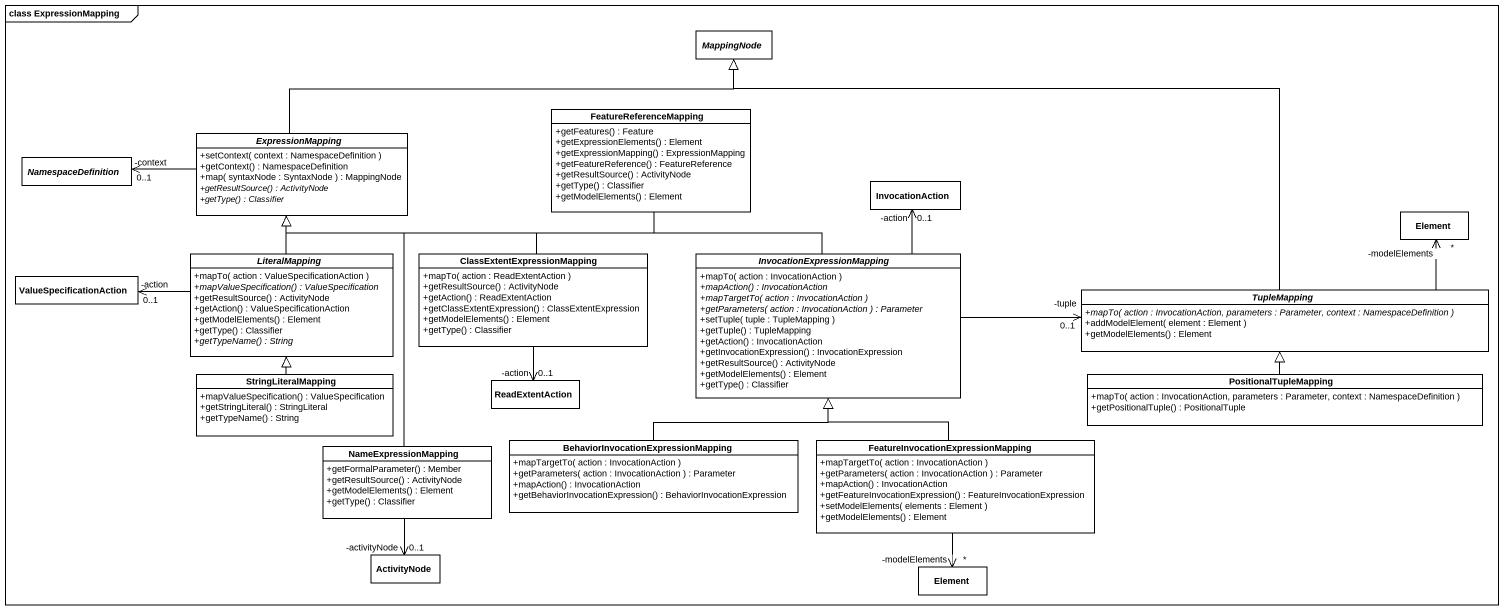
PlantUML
@startuml
mainframe class ExpressionMapping
hide circle
hide empty members
skinparam classAttributeIconSize 0
abstract class MappingNode
abstract class ExpressionMapping {
  +setContext( context : NamespaceDefinition )
  +getContext() : NamespaceDefinition
  +map( syntaxNode : SyntaxNode ) : MappingNode
  {abstract} +getResultSource() : ActivityNode
  {abstract} +getType() : Classifier
}
class FeatureReferenceMapping {
  +getFeatures() : Feature
  +getExpressionElements() : Element
  +getExpressionMapping() : ExpressionMapping
  +getFeatureReference() : FeatureReference
  +getResultSource() : ActivityNode
  +getType() : Classifier
  +getModelElements() : Element
}
abstract class NamespaceDefinition
class InvocationAction
class Element
class ValueSpecificationAction
abstract class LiteralMapping {
  +mapTo( action : ValueSpecificationAction )
  {abstract} +mapValueSpecification() : ValueSpecification
  +getResultSource() : ActivityNode
  +getAction() : ValueSpecificationAction
  +getModelElements() : Element
  +getType() : Classifier
  {abstract} +getTypeName() : String
}
class ClassExtentExpressionMapping {
  +mapTo( action : ReadExtentAction )
  +getResultSource() : ActivityNode
  +getAction() : ReadExtentAction
  +getClassExtentExpression() : ClassExtentExpression
  +getModelElements() : Element
  +getType() : Classifier
}
abstract class InvocationExpressionMapping {
  +mapTo( action : InvocationAction )
  {abstract} +mapAction() : InvocationAction
  {abstract} +mapTargetTo( action : InvocationAction )
  {abstract} +getParameters( action : InvocationAction ) : Parameter
  +setTuple( tuple : TupleMapping )
  +getTuple() : TupleMapping
  +getAction() : InvocationAction
  +getInvocationExpression() : InvocationExpression
  +getResultSource() : ActivityNode
  +getModelElements() : Element
  +getType() : Classifier
}
abstract class TupleMapping {
  {abstract} +mapTo( action : InvocationAction, parameters : Parameter, context : NamespaceDefinition )
  +addModelElement( element : Element )
  +getModelElements() : Element
}
class StringLiteralMapping {
  +mapValueSpecification() : ValueSpecification
  +getStringLiteral() : StringLiteral
  +getTypeName() : String
}
class ReadExtentAction
class PositionalTupleMapping {
  +mapTo( action : InvocationAction, parameters : Parameter, context : NamespaceDefinition )
  +getPositionalTuple() : PositionalTuple
}
class "BehaviorInvocationExpressionMapping" as BehaviorInvocationExpression {
  +mapTargetTo( action : InvocationAction )
  +getParameters( action : InvocationAction ) : Parameter
  +mapAction() : InvocationAction
  +getBehaviorInvocationExpression() : BehaviorInvocationExpression
}
class "FeatureInvocationExpressionMapping" as FeatureInvocationExpressionM {
  +mapTargetTo( action : InvocationAction )
  +getParameters( action : InvocationAction ) : Parameter
  +mapAction() : InvocationAction
  +getFeatureInvocationExpression() : FeatureInvocationExpression
  +setModelElements( elements : Element )
  +getModelElements() : Element
}
class NameExpressionMapping {
  +getFormalParameter() : Member
  +getResultSource() : ActivityNode
  +getModelElements() : Element
  +getType() : Classifier
}
class ActivityNode
class "Element" as Element_2
ExpressionMapping -right-|> MappingNode
ExpressionMapping -left-> "-context\n0..1" NamespaceDefinition
FeatureReferenceMapping -left-|> ExpressionMapping
LiteralMapping -up-|> ExpressionMapping
LiteralMapping -left-> "-action\n0..1" ValueSpecificationAction
ClassExtentExpressionMapping -left-|> ExpressionMapping
ClassExtentExpressionMapping --> "-action\n0..1" ReadExtentAction
InvocationExpressionMapping -left-|> ExpressionMapping
InvocationExpressionMapping -up-> "0..1\n-action" InvocationAction
InvocationExpressionMapping -right-> "-tuple\n0..1" TupleMapping
TupleMapping -left-|> MappingNode
TupleMapping -up-> "-modelElements\n*" Element
StringLiteralMapping -up-|> LiteralMapping
PositionalTupleMapping -up-|> TupleMapping
BehaviorInvocationExpression -up-|> InvocationExpressionMapping
FeatureInvocationExpressionM -up-|> InvocationExpressionMapping
FeatureInvocationExpressionM --> "-modelElements\n*" Element_2
NameExpressionMapping -up-|> ExpressionMapping
NameExpressionMapping --> "-activityNode\n0..1" ActivityNode
@enduml
